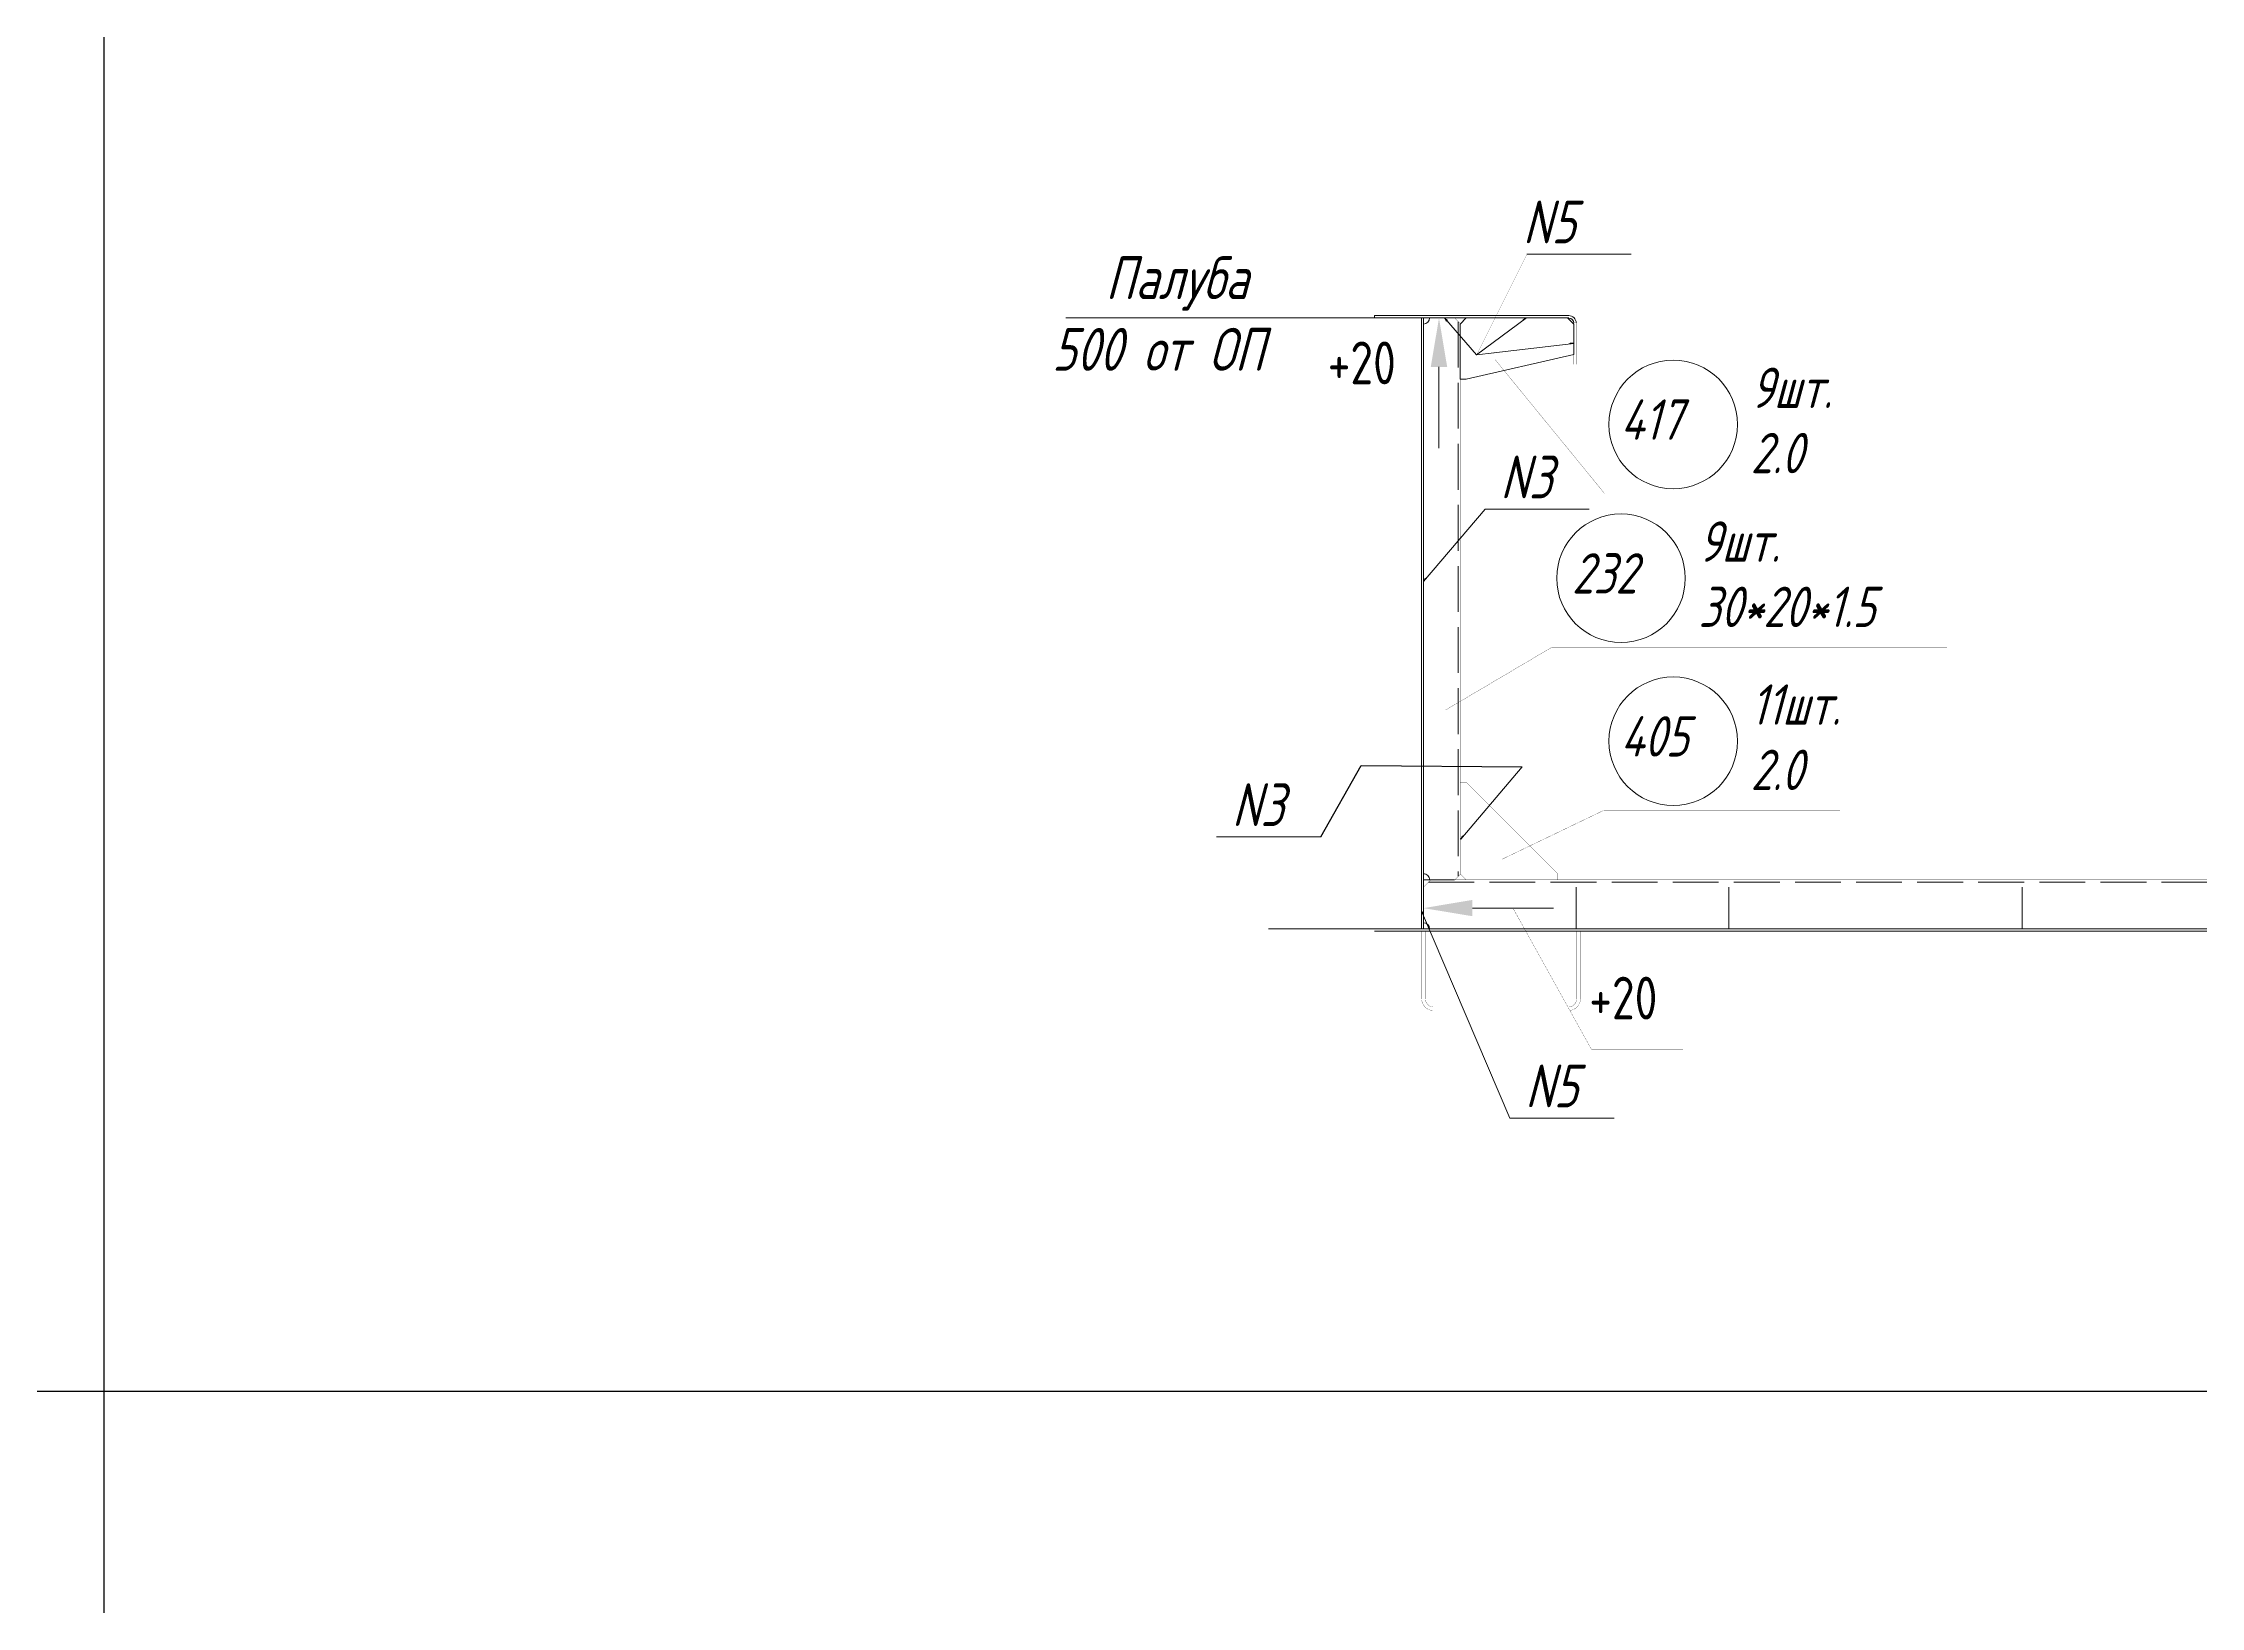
# Model space of a CAD drawing. Header units: millimetres. Extents: x 77380 to 135900, y -26587 to 17301.
# Drawn here: x 98312 to 100078, y -12524 to -11244 of the extents above; entities that cross this region are included whole.
import ezdxf

# ---------------------------------------------------------------- set-up
doc = ezdxf.new("R2010")
doc.units = ezdxf.units.MM
for name, pattern in [('K5LT32768', [0]), ('K5LT32769', [50, 37.5, -12.5]), ('K5LT32770', [0]), ('K5LT32772', [0]), ('K5LT32773', [50, 37.5, -12.5]), ('K5LT32780', [0]), ('K5LT32784', [850.2, 600, -125, 0.2, -125]), ('K5LT32789', [340.2, 240, -50, 0.2, -50]), ('K5LT32790', [0]), ('K5LT32831', [0]), ('K5LT32835', [0]), ('K5LT_THIN', [0])]:
    doc.linetypes.add(name, pattern=pattern)
doc.styles.add('KTEXTSTYLE', font='GOST_AU.SHX', dxfattribs={"width": 0.96, "height": 5})

# ---------------------------------------------------------------- blocks, each defined once
blk = doc.blocks.new('U94')
blk.add_hatch(color=7).paths.add_polyline_path([(124475.2, 18180.4), (124488.6, 18180.4), (124481.9, 18220.4)])
at = {"color": 7, "linetype": 'K5LT32831', "lineweight": 9}
blk.add_line((124481.9, 18180.4), (124481.9, 18113.9), dxfattribs=at)
blk = doc.blocks.new('U95')
blk.add_hatch(color=7).paths.add_polyline_path([(124509.2, 17730.8), (124509.2, 17744.1), (124469.2, 17737.4)])
at = {"color": 7, "linetype": 'K5LT32831', "lineweight": 9}
blk.add_line((124509.2, 17737.4), (124575.7, 17737.4), dxfattribs=at)
blk = doc.blocks.new('U119')
at = {"color": 7, "linetype": 'K5LT_THIN', "lineweight": 18}
for p, q in [((124519.6, 18063.9), (124469.2, 18004.8)), ((124469.2, 18004.8), (124471.8, 18007.8))]:
    blk.add_line(p, q, dxfattribs=at)
at = {"color": 7, "linetype": 'K5LT32835', "lineweight": 18}
for p, q in [((124469.2, 18004.9), (124469.2, 18004.9)), ((124469.2, 18004.9), (124469.3, 18004.9)), ((124469.2, 18004.8), (124469.2, 18004.8)), ((124469.2, 18004.8), (124469.2, 18004.8)), ((124469.3, 18005.1), (124469.4, 18005)), ((124469.3, 18005.1), (124469.4, 18005.1)), ((124469.3, 18005), (124469.4, 18005.1)), ((124469.3, 18005), (124469.3, 18004.9)), ((124469.3, 18005), (124469.3, 18005)), ((124469.4, 18005.3), (124469.6, 18005.3)), ((124469.4, 18005.2), (124469.6, 18005.3)), ((124469.4, 18005.2), (124469.4, 18005.1)), ((124469.4, 18005.2), (124469.5, 18005.2)), ((124469.5, 18005.4), (124469.7, 18005.5)), ((124469.5, 18005.4), (124469.5, 18005.2)), ((124469.5, 18005.4), (124469.7, 18005.4)), ((124469.5, 18005.3), (124469.5, 18005.1)), ((124469.6, 18005.6), (124469.9, 18005.7)), ((124469.6, 18005.6), (124469.6, 18005.4)), ((124469.6, 18005.6), (124469.9, 18005.6)), ((124469.6, 18005.5), (124469.6, 18005.3)), ((124469.6, 18005.5), (124469.8, 18005.5)), ((124469.7, 18005.8), (124470.1, 18005.9)), ((124469.7, 18005.8), (124469.8, 18005.5)), ((124469.7, 18005.8), (124470, 18005.8)), ((124469.7, 18005.7), (124469.7, 18005.4)), ((124469.7, 18005.7), (124470, 18005.7)), ((124469.8, 18006), (124469.9, 18005.6)), ((124469.8, 18006), (124470.2, 18006)), ((124469.8, 18005.9), (124469.8, 18005.6)), ((124469.8, 18005.9), (124470.1, 18005.9)), ((124469.9, 18006.2), (124470.4, 18006.2)), ((124469.9, 18006.1), (124469.9, 18005.7)), ((124469.9, 18006.1), (124470.3, 18006.1)), ((124469.9, 18006), (124470.3, 18006.1)), ((124470, 18006.4), (124470.5, 18006.4)), ((124470, 18006.3), (124470.1, 18005.8)), ((124470, 18006.3), (124470.5, 18006.3)), ((124470, 18006.2), (124470.4, 18006.3)), ((124470, 18006.2), (124470, 18005.8)), ((124470.1, 18006.5), (124470.7, 18006.6)), ((124470.1, 18006.5), (124470.2, 18006)), ((124470.1, 18006.4), (124470.6, 18006.5)), ((124470.1, 18006.4), (124470.1, 18005.9)), ((124470.2, 18006.7), (124470.8, 18006.8)), ((124470.2, 18006.7), (124470.3, 18006.1)), ((124470.2, 18006.6), (124470.8, 18006.7)), ((124470.2, 18006.6), (124470.2, 18006)), ((124470.2, 18006.6), (124470.7, 18006.6)), ((124470.3, 18006.9), (124471, 18007)), ((124470.3, 18006.9), (124470.4, 18006.2)), ((124470.3, 18006.8), (124471, 18006.9)), ((124470.3, 18006.8), (124470.3, 18006.2)), ((124470.3, 18006.8), (124470.9, 18006.8)), ((124470.4, 18007), (124471.1, 18007.1)), ((124470.4, 18007), (124470.5, 18006.3)), ((124470.4, 18007), (124471.1, 18007)), ((124470.5, 18007.2), (124470.9, 18007.3)), ((124470.5, 18007.2), (124470.6, 18006.4)), ((124470.5, 18007.2), (124470.9, 18007.2)), ((124470.5, 18007.1), (124471, 18007.2)), ((124470.5, 18007.1), (124470.5, 18006.4)), ((124470.6, 18007.4), (124470.7, 18006.6)), ((124470.6, 18007.4), (124470.7, 18007.4)), ((124470.6, 18007.4), (124470.7, 18007.4)), ((124470.6, 18007.3), (124470.6, 18006.5)), ((124470.6, 18007.3), (124470.8, 18007.3)), ((124470.7, 18007.4), (124470.8, 18006.7)), ((124470.8, 18007.4), (124470.8, 18006.7)), ((124470.8, 18007.3), (124470.9, 18006.8)), ((124470.9, 18007.2), (124470.9, 18006.9)), ((124471, 18007.2), (124471, 18006.9)), ((124471, 18007.1), (124471, 18007)), ((124471.1, 18007.1), (124471.1, 18007.1))]:
    blk.add_line(p, q, dxfattribs=at)
at = {"color": 7, "linetype": 'K5LT32835', "const_width": 0.18}
blk.add_lwpolyline([(124471.1, 18007.1), (124469.2, 18004.8), (124470.6, 18007.5)], close=True, dxfattribs=at)
blk = doc.blocks.new('U123')
at = {"color": 7, "linetype": 'K5LT_THIN', "lineweight": 18}
for p, q in [((124467.7, 17735), (124469.2, 17731.3)), ((124539.9, 17565.4), (124467.7, 17735))]:
    blk.add_line(p, q, dxfattribs=at)
at = {"color": 7, "linetype": 'K5LT32835', "lineweight": 18}
for p, q in [((124467.7, 17734.8), (124467.7, 17734.9)), ((124467.7, 17734.9), (124467.7, 17734.9)), ((124467.7, 17734.9), (124467.7, 17734.9)), ((124467.8, 17734.7), (124467.7, 17734.8)), ((124467.7, 17734.8), (124467.7, 17734.8)), ((124467.8, 17734.8), (124467.8, 17734.7)), ((124467.9, 17734.7), (124467.8, 17734.7)), ((124467.9, 17734.7), (124467.8, 17734.6)), ((124467.8, 17734.7), (124467.8, 17734.6)), ((124467.9, 17734.6), (124467.8, 17734.6)), ((124468, 17734.5), (124467.8, 17734.5)), ((124467.9, 17734.6), (124467.9, 17734.5)), ((124468, 17734.5), (124467.9, 17734.3)), ((124468, 17734.5), (124467.9, 17734.4)), ((124468.1, 17734.3), (124467.9, 17734.4)), ((124468.1, 17734.4), (124467.9, 17734.4)), ((124468.2, 17734.2), (124467.9, 17734.3)), ((124468, 17734.4), (124468, 17734.2)), ((124468.1, 17734.3), (124468, 17734.1)), ((124468.1, 17734.3), (124468, 17734.2)), ((124468.3, 17734.1), (124468, 17734.2)), ((124468.3, 17734), (124468, 17734.1)), ((124468.2, 17734.2), (124468.1, 17733.9)), ((124468.2, 17734.2), (124468.1, 17734)), ((124468.3, 17734.1), (124468.1, 17733.8)), ((124468.4, 17733.9), (124468.1, 17734)), ((124468.5, 17733.7), (124468.1, 17733.9)), ((124468.5, 17733.8), (124468.1, 17733.9)), ((124468.3, 17734), (124468.2, 17733.7)), ((124468.3, 17734), (124468.2, 17733.7)), ((124468.6, 17733.6), (124468.2, 17733.8)), ((124468.6, 17733.5), (124468.2, 17733.7)), ((124468.7, 17733.4), (124468.2, 17733.6)), ((124468.4, 17733.9), (124468.3, 17733.6)), ((124468.5, 17733.8), (124468.3, 17733.4)), ((124468.4, 17733.8), (124468.3, 17733.5)), ((124468.8, 17733.2), (124468.3, 17733.5)), ((124468.8, 17733.3), (124468.3, 17733.5)), ((124468.9, 17733.1), (124468.3, 17733.4)), ((124468.6, 17733.7), (124468.4, 17733.2)), ((124468.5, 17733.7), (124468.4, 17733.3)), ((124468.6, 17733.6), (124468.4, 17733.2)), ((124469, 17733), (124468.4, 17733.3)), ((124469, 17732.9), (124468.4, 17733.2)), ((124469.1, 17732.9), (124468.4, 17733.1)), ((124468.7, 17733.5), (124468.5, 17733)), ((124468.6, 17733.5), (124468.5, 17733.1)), ((124468.7, 17733.4), (124468.5, 17732.9)), ((124469.2, 17732.7), (124468.5, 17733)), ((124469.2, 17732.8), (124468.5, 17733)), ((124469.3, 17732.6), (124468.5, 17732.9)), ((124468.8, 17733.3), (124468.6, 17732.7)), ((124468.8, 17733.3), (124468.6, 17732.8)), ((124468.9, 17733.2), (124468.6, 17732.7)), ((124469.4, 17732.5), (124468.6, 17732.8)), ((124469.3, 17732.4), (124468.6, 17732.7)), ((124468.9, 17733.1), (124468.7, 17732.5)), ((124468.9, 17733.1), (124468.7, 17732.6)), ((124469, 17733), (124468.7, 17732.4)), ((124469.2, 17732.4), (124468.7, 17732.6)), ((124469.1, 17732.3), (124468.7, 17732.5)), ((124469.2, 17732.4), (124468.7, 17732.5)), ((124469, 17733), (124468.8, 17732.3)), ((124469.1, 17732.9), (124468.8, 17732.3)), ((124469, 17732.3), (124468.8, 17732.4)), ((124468.9, 17732.2), (124468.8, 17732.3)), ((124468.8, 17732.2), (124468.8, 17732.2)), ((124469.1, 17732.8), (124468.9, 17732.2)), ((124469.2, 17732.8), (124469, 17732.3)), ((124469.2, 17732.7), (124469, 17732.3)), ((124469.2, 17732.6), (124469.1, 17732.3)), ((124469.3, 17732.6), (124469.2, 17732.4)), ((124469.3, 17732.5), (124469.3, 17732.4)), ((124469.4, 17732.5), (124469.4, 17732.4))]:
    blk.add_line(p, q, dxfattribs=at)
at = {"color": 7, "linetype": 'K5LT32835', "const_width": 0.18}
blk.add_lwpolyline([(124468.8, 17732.2), (124467.7, 17735), (124469.4, 17732.4)], close=True, dxfattribs=at)
blk = doc.blocks.new('U125')
at = {"color": 7, "linetype": 'K5LT32835', "lineweight": 18}
for p, q in [((124486.5, 18220.4), (124486.5, 18220.4)), ((124486.5, 18220.4), (124486.5, 18220.4)), ((124486.6, 18220.3), (124486.5, 18220.3)), ((124486.6, 18220.4), (124486.6, 18220.3)), ((124486.7, 18220.3), (124486.6, 18220.3)), ((124486.6, 18220.3), (124486.6, 18220.2)), ((124486.7, 18220.3), (124486.7, 18220.2)), ((124486.8, 18220.2), (124486.7, 18220.2)), ((124486.8, 18220.2), (124486.7, 18220.1)), ((124486.9, 18220.1), (124486.7, 18220.1)), ((124486.8, 18220.2), (124486.8, 18220)), ((124486.9, 18220.1), (124486.8, 18220.1)), ((124487, 18220), (124486.8, 18220)), ((124486.9, 18220.1), (124486.9, 18219.9)), ((124486.9, 18220.1), (124486.9, 18220)), ((124487.1, 18219.9), (124486.9, 18219.9)), ((124487.1, 18220), (124487, 18219.8)), ((124487, 18220), (124487, 18219.8)), ((124487.2, 18219.9), (124487, 18219.9)), ((124487.3, 18219.8), (124487, 18219.8)), ((124487.1, 18219.9), (124487.1, 18219.7)), ((124487.5, 18219.6), (124487.1, 18219.7)), ((124487.4, 18219.7), (124487.1, 18219.7)), ((124487.2, 18219.9), (124487.2, 18219.6)), ((124487.2, 18219.8), (124487.2, 18219.6)), ((124487.6, 18219.6), (124487.2, 18219.6)), ((124487.7, 18219.5), (124487.2, 18219.5)), ((124487.3, 18219.8), (124487.3, 18219.5)), ((124487.4, 18219.7), (124487.3, 18219.4)), ((124487.8, 18219.4), (124487.3, 18219.5)), ((124487.4, 18219.7), (124487.4, 18219.4)), ((124487.9, 18219.4), (124487.4, 18219.4)), ((124487.9, 18219.3), (124487.4, 18219.3)), ((124487.5, 18219.7), (124487.5, 18219.3)), ((124487.5, 18219.6), (124487.5, 18219.2)), ((124488, 18219.2), (124487.5, 18219.3)), ((124488.1, 18219.2), (124487.5, 18219.2)), ((124487.6, 18219.6), (124487.6, 18219.2)), ((124487.7, 18219.5), (124487.6, 18219.1)), ((124488.2, 18219.1), (124487.6, 18219.1)), ((124487.7, 18219.5), (124487.7, 18219)), ((124487.8, 18219.4), (124487.7, 18219)), ((124488.3, 18219), (124487.7, 18219.1)), ((124488.4, 18218.9), (124487.7, 18219)), ((124487.8, 18219.4), (124487.8, 18218.9)), ((124488.6, 18218.8), (124487.8, 18218.9)), ((124488.5, 18218.9), (124487.8, 18218.9)), ((124488, 18219.3), (124487.9, 18218.7)), ((124487.9, 18219.3), (124487.9, 18218.8)), ((124488.7, 18218.7), (124487.9, 18218.8)), ((124488.1, 18219.2), (124488, 18218.6)), ((124488, 18219.2), (124488, 18218.7)), ((124488.8, 18218.6), (124488, 18218.7)), ((124488.8, 18218.7), (124488, 18218.7)), ((124488.1, 18219.1), (124488.1, 18218.5)), ((124488.8, 18218.5), (124488.1, 18218.6)), ((124488.8, 18218.5), (124488.1, 18218.5)), ((124488.2, 18219.1), (124488.2, 18218.5)), ((124488.3, 18219), (124488.2, 18218.4)), ((124488.6, 18218.4), (124488.2, 18218.4)), ((124488.7, 18218.4), (124488.2, 18218.4)), ((124488.3, 18219), (124488.3, 18218.3)), ((124488.4, 18218.9), (124488.3, 18218.3)), ((124488.6, 18218.3), (124488.3, 18218.3)), ((124488.4, 18218.9), (124488.4, 18218.2)), ((124488.4, 18218.2), (124488.4, 18218.2)), ((124488.5, 18218.2), (124488.4, 18218.2)), ((124488.5, 18218.9), (124488.5, 18218.2)), ((124488.6, 18218.8), (124488.5, 18218.3)), ((124488.6, 18218.8), (124488.6, 18218.3)), ((124488.7, 18218.7), (124488.7, 18218.4)), ((124488.7, 18218.7), (124488.7, 18218.4)), ((124488.8, 18218.6), (124488.8, 18218.5)), ((124488.9, 18218.6), (124488.9, 18218.6))]:
    blk.add_line(p, q, dxfattribs=at)
at = {"color": 7, "linetype": 'K5LT_THIN', "lineweight": 18}
for p, q in [((124486.5, 18220.4), (124489.1, 18217.4)), ((124512.7, 18190.2), (124486.5, 18220.4))]:
    blk.add_line(p, q, dxfattribs=at)
at = {"color": 7, "linetype": 'K5LT32835', "const_width": 0.18}
blk.add_lwpolyline([(124488.4, 18218.2), (124486.5, 18220.4), (124488.9, 18218.6)], close=True, dxfattribs=at)
blk = doc.blocks.new('U185')
at = {"color": 7, "linetype": 'K5LT_THIN', "lineweight": 18}
for p, q in [((124526.9, 18191.9), (124592.2, 18199.6)), ((124592.2, 18199.6), (124588.3, 18199.2))]:
    blk.add_line(p, q, dxfattribs=at)
at = {"color": 7, "linetype": 'K5LT32835', "lineweight": 18}
for p, q in [((124589.2, 18199.9), (124589.9, 18199.3)), ((124589.2, 18199.9), (124589.2, 18199.9)), ((124589.3, 18199.9), (124589.2, 18199.8)), ((124589.3, 18199.9), (124589.2, 18199.7)), ((124589.2, 18199.8), (124589.8, 18199.3)), ((124589.4, 18199.8), (124589.2, 18199.6)), ((124589.5, 18199.8), (124589.2, 18199.5)), ((124589.6, 18199.8), (124589.2, 18199.4)), ((124589.6, 18199.8), (124589.2, 18199.3)), ((124589.2, 18199.7), (124589.7, 18199.3)), ((124589.2, 18199.6), (124589.6, 18199.3)), ((124589.2, 18199.5), (124589.5, 18199.3)), ((124589.2, 18199.4), (124589.3, 18199.3)), ((124589.2, 18199.4), (124589.4, 18199.3)), ((124589.3, 18199.9), (124590, 18199.4)), ((124589.7, 18199.8), (124589.3, 18199.3)), ((124589.3, 18199.3), (124589.3, 18199.3)), ((124589.4, 18199.8), (124590.1, 18199.4)), ((124589.8, 18199.8), (124589.4, 18199.3)), ((124589.9, 18199.8), (124589.5, 18199.3)), ((124589.6, 18199.8), (124590.1, 18199.4)), ((124590, 18199.8), (124589.6, 18199.3)), ((124589.7, 18199.8), (124590.2, 18199.4)), ((124590, 18199.8), (124589.7, 18199.3)), ((124590.1, 18199.8), (124589.7, 18199.3)), ((124589.8, 18199.8), (124590.3, 18199.4)), ((124590.2, 18199.8), (124589.8, 18199.3)), ((124589.9, 18199.8), (124590.4, 18199.4)), ((124590.3, 18199.8), (124589.9, 18199.3)), ((124590, 18199.8), (124590.5, 18199.4)), ((124590.3, 18199.8), (124590, 18199.4)), ((124590.1, 18199.8), (124590.6, 18199.4)), ((124590.4, 18199.8), (124590.1, 18199.4)), ((124590.2, 18199.8), (124590.7, 18199.4)), ((124590.5, 18199.8), (124590.2, 18199.4)), ((124590.6, 18199.8), (124590.3, 18199.4)), ((124590.4, 18199.8), (124590.8, 18199.4)), ((124590.6, 18199.7), (124590.4, 18199.4)), ((124590.5, 18199.8), (124590.9, 18199.5)), ((124590.7, 18199.7), (124590.5, 18199.4)), ((124590.8, 18199.7), (124590.5, 18199.4)), ((124590.6, 18199.8), (124590.9, 18199.5)), ((124590.9, 18199.7), (124590.6, 18199.4)), ((124590.7, 18199.7), (124591, 18199.5)), ((124590.9, 18199.7), (124590.7, 18199.4)), ((124590.8, 18199.7), (124591.1, 18199.5)), ((124591, 18199.7), (124590.8, 18199.5)), ((124590.9, 18199.7), (124591.2, 18199.5)), ((124591.1, 18199.7), (124590.9, 18199.5)), ((124591, 18199.7), (124591.3, 18199.5)), ((124591.2, 18199.7), (124591, 18199.5)), ((124591.2, 18199.7), (124591.1, 18199.5)), ((124591.2, 18199.7), (124591.4, 18199.5)), ((124591.3, 18199.7), (124591.2, 18199.5)), ((124591.3, 18199.7), (124591.5, 18199.5)), ((124591.4, 18199.7), (124591.3, 18199.5)), ((124591.5, 18199.7), (124591.3, 18199.5)), ((124591.4, 18199.7), (124591.6, 18199.5)), ((124591.6, 18199.7), (124591.4, 18199.5)), ((124591.5, 18199.7), (124591.7, 18199.6)), ((124591.6, 18199.7), (124591.5, 18199.5)), ((124591.6, 18199.7), (124591.7, 18199.6)), ((124591.7, 18199.7), (124591.6, 18199.5)), ((124591.7, 18199.7), (124591.8, 18199.6)), ((124591.8, 18199.7), (124591.7, 18199.6)), ((124591.8, 18199.7), (124591.9, 18199.6)), ((124591.9, 18199.7), (124591.8, 18199.6)), ((124591.9, 18199.6), (124591.9, 18199.6)), ((124592, 18199.6), (124592, 18199.6)), ((124592, 18199.6), (124592, 18199.6)), ((124592.1, 18199.6), (124592.1, 18199.6)), ((124592.1, 18199.6), (124592.1, 18199.6)), ((124592.2, 18199.6), (124592.1, 18199.6)), ((124592.2, 18199.6), (124592.2, 18199.6))]:
    blk.add_line(p, q, dxfattribs=at)
at = {"color": 7, "linetype": 'K5LT32835', "const_width": 0.18}
blk.add_lwpolyline([(124589.3, 18199.3), (124592.2, 18199.6), (124589.2, 18199.9)], close=True, dxfattribs=at)
blk = doc.blocks.new('U186')
at = {"color": 7, "linetype": 'K5LT_THIN', "lineweight": 18}
for p, q in [((124512.7, 18190.2), (124553.4, 18220.4)), ((124553.4, 18220.4), (124550.2, 18218.1))]:
    blk.add_line(p, q, dxfattribs=at)
at = {"color": 7, "linetype": 'K5LT32835', "lineweight": 18}
for p, q in [((124550.6, 18219.1), (124550.6, 18219.1)), ((124550.7, 18219.2), (124551.5, 18219)), ((124550.7, 18219.2), (124550.7, 18219.1)), ((124550.8, 18219.2), (124550.7, 18219)), ((124550.7, 18219.1), (124551.4, 18219)), ((124550.7, 18219), (124551.3, 18218.9)), ((124550.9, 18219.3), (124550.8, 18218.8)), ((124550.8, 18219.2), (124551.6, 18219.1)), ((124550.8, 18219.2), (124550.8, 18218.9)), ((124550.8, 18218.9), (124551.2, 18218.8)), ((124550.8, 18218.9), (124551.3, 18218.9)), ((124551, 18219.3), (124550.9, 18218.8)), ((124550.9, 18219.2), (124551.6, 18219.1)), ((124550.9, 18218.8), (124551.1, 18218.8)), ((124550.9, 18218.7), (124551.1, 18218.7)), ((124551.1, 18219.4), (124551, 18218.7)), ((124551, 18219.3), (124551.7, 18219.2)), ((124551.1, 18219.3), (124551, 18218.7)), ((124551, 18218.7), (124551, 18218.7)), ((124551.2, 18219.4), (124551.1, 18218.7)), ((124551.1, 18219.3), (124551.8, 18219.2)), ((124551.3, 18219.5), (124551.2, 18218.8)), ((124551.2, 18219.4), (124551.8, 18219.3)), ((124551.3, 18219.4), (124551.2, 18218.8)), ((124551.4, 18219.5), (124551.3, 18218.9)), ((124551.3, 18219.4), (124551.9, 18219.4)), ((124551.4, 18219.5), (124552, 18219.4)), ((124551.5, 18219.5), (124551.4, 18218.9)), ((124551.5, 18219.6), (124551.5, 18219)), ((124551.6, 18219.6), (124551.5, 18219.1)), ((124551.5, 18219.5), (124552.1, 18219.5)), ((124551.6, 18219.6), (124552.1, 18219.5)), ((124551.7, 18219.6), (124551.6, 18219.1)), ((124551.7, 18219.7), (124551.7, 18219.2)), ((124551.8, 18219.7), (124551.7, 18219.2)), ((124551.7, 18219.6), (124552.2, 18219.6)), ((124551.8, 18219.7), (124552.3, 18219.6)), ((124551.9, 18219.7), (124551.8, 18219.3)), ((124551.9, 18219.8), (124551.9, 18219.3)), ((124551.9, 18219.7), (124552.4, 18219.7)), ((124552, 18219.8), (124552.4, 18219.7)), ((124552, 18219.8), (124552, 18219.4)), ((124552.1, 18219.8), (124552, 18219.4)), ((124552.2, 18219.9), (124552.1, 18219.5)), ((124552.1, 18219.8), (124552.5, 18219.8)), ((124552.2, 18219.9), (124552.6, 18219.8)), ((124552.2, 18219.9), (124552.2, 18219.5)), ((124552.3, 18219.9), (124552.2, 18219.6)), ((124552.4, 18220), (124552.3, 18219.6)), ((124552.3, 18219.9), (124552.6, 18219.9)), ((124552.4, 18220), (124552.7, 18219.9)), ((124552.4, 18220), (124552.4, 18219.7)), ((124552.6, 18220.1), (124552.5, 18219.8)), ((124552.5, 18220), (124552.8, 18220)), ((124552.5, 18220), (124552.5, 18219.8)), ((124552.6, 18220.1), (124552.9, 18220)), ((124552.6, 18220.1), (124552.6, 18219.9)), ((124552.8, 18220.2), (124552.7, 18220)), ((124552.7, 18220.1), (124552.9, 18220.1)), ((124552.7, 18220.1), (124552.7, 18219.9)), ((124552.8, 18220.2), (124553, 18220.2)), ((124552.8, 18220.2), (124552.8, 18220)), ((124552.9, 18220.2), (124553.1, 18220.2)), ((124552.9, 18220.2), (124552.9, 18220.1)), ((124553, 18220.3), (124553.1, 18220.3)), ((124553.1, 18220.3), (124553, 18220.2)), ((124553, 18220.2), (124553, 18220.1)), ((124553.1, 18220.3), (124553.2, 18220.3)), ((124553.1, 18220.3), (124553.1, 18220.2)), ((124553.2, 18220.4), (124553.3, 18220.4)), ((124553.2, 18220.3), (124553.2, 18220.3)), ((124553.3, 18220.4), (124553.3, 18220.3)), ((124553.3, 18220.4), (124553.3, 18220.4)), ((124553.4, 18220.4), (124553.4, 18220.4))]:
    blk.add_line(p, q, dxfattribs=at)
at = {"color": 7, "linetype": 'K5LT32835', "const_width": 0.18}
blk.add_lwpolyline([(124551, 18218.7), (124553.4, 18220.4), (124550.6, 18219.1)], close=True, dxfattribs=at)
blk = doc.blocks.new('U187')
at = {"color": 7, "linetype": 'K5LT32835', "lineweight": 18}
for p, q in [((124486.5, 18220.4), (124486.5, 18220.4)), ((124486.5, 18220.4), (124486.5, 18220.4)), ((124486.5, 18220.3), (124486.5, 18220.3)), ((124486.5, 18220.3), (124486.6, 18220.3)), ((124486.6, 18220.2), (124486.6, 18220.3)), ((124486.6, 18220.2), (124486.7, 18220.2)), ((124486.6, 18220.2), (124486.6, 18220.2)), ((124486.6, 18220.1), (124486.7, 18220.1)), ((124486.7, 18220.1), (124486.7, 18220.2)), ((124486.7, 18220), (124486.7, 18220.1)), ((124486.7, 18220), (124486.9, 18220)), ((124486.7, 18220), (124486.8, 18220)), ((124486.8, 18219.9), (124486.8, 18220.1)), ((124486.8, 18219.8), (124486.8, 18220)), ((124486.8, 18219.9), (124487, 18219.8)), ((124486.8, 18219.9), (124486.9, 18219.9)), ((124486.8, 18219.8), (124487, 18219.8)), ((124486.9, 18219.6), (124487, 18219.9)), ((124486.9, 18219.7), (124486.9, 18219.9)), ((124486.9, 18219.7), (124487.2, 18219.6)), ((124486.9, 18219.7), (124487.1, 18219.7)), ((124486.9, 18219.6), (124487.2, 18219.6)), ((124487, 18219.5), (124487, 18219.8)), ((124487, 18219.4), (124487.1, 18219.7)), ((124487, 18219.5), (124487.3, 18219.4)), ((124487, 18219.5), (124487.3, 18219.5)), ((124487.1, 18219.3), (124487.1, 18219.7)), ((124487.1, 18219.4), (124487.4, 18219.4)), ((124487.1, 18219.3), (124487.5, 18219.2)), ((124487.1, 18219.3), (124487.5, 18219.3)), ((124487.2, 18219.2), (124487.2, 18219.6)), ((124487.2, 18219.1), (124487.2, 18219.5)), ((124487.2, 18219.2), (124487.6, 18219.2)), ((124487.2, 18219.1), (124487.7, 18219)), ((124487.2, 18219.1), (124487.6, 18219.1)), ((124487.3, 18219), (124487.3, 18219.5)), ((124487.3, 18218.9), (124487.4, 18219.4)), ((124487.3, 18219), (124487.7, 18219)), ((124487.3, 18218.9), (124487.8, 18218.9)), ((124487.4, 18218.7), (124487.5, 18219.3)), ((124487.4, 18218.8), (124487.4, 18219.3)), ((124487.4, 18218.9), (124487.9, 18218.8)), ((124487.4, 18218.8), (124487.9, 18218.7)), ((124487.4, 18218.7), (124488, 18218.7)), ((124487.5, 18218.6), (124487.5, 18219.2)), ((124487.5, 18218.7), (124488, 18218.6)), ((124487.5, 18218.6), (124488.1, 18218.5)), ((124487.5, 18218.5), (124488.2, 18218.5)), ((124487.6, 18218.4), (124487.7, 18219.1)), ((124487.6, 18218.5), (124487.6, 18219.1)), ((124487.6, 18218.5), (124488.2, 18218.4)), ((124487.6, 18218.4), (124488.3, 18218.3)), ((124487.7, 18218.3), (124487.7, 18219)), ((124487.7, 18218.2), (124487.8, 18218.9)), ((124487.7, 18218.3), (124488.4, 18218.2)), ((124487.7, 18218.3), (124488.3, 18218.3)), ((124487.7, 18218.2), (124488.4, 18218.1)), ((124487.8, 18218.1), (124487.8, 18218.9)), ((124487.8, 18218), (124487.9, 18218.8)), ((124487.8, 18218.1), (124488.2, 18218)), ((124487.8, 18218.1), (124488.3, 18218.1)), ((124487.8, 18218), (124488.2, 18218)), ((124487.9, 18217.8), (124488, 18218.7)), ((124487.9, 18217.9), (124488, 18218.7)), ((124487.9, 18217.9), (124488, 18217.8)), ((124487.9, 18217.9), (124488.1, 18217.9)), ((124488, 18217.8), (124488.1, 18218.6)), ((124488, 18217.8), (124488, 18217.8)), ((124488.1, 18217.9), (124488.1, 18218.5)), ((124488.1, 18217.9), (124488.2, 18218.4)), ((124488.2, 18218), (124488.2, 18218.4)), ((124488.3, 18218.1), (124488.3, 18218.3)), ((124488.4, 18218.2), (124488.4, 18218.2)), ((124488.4, 18218.1), (124488.4, 18218.2))]:
    blk.add_line(p, q, dxfattribs=at)
at = {"color": 7, "linetype": 'K5LT_THIN', "lineweight": 18}
for p, q in [((124486.5, 18220.4), (124489.1, 18217.4)), ((124512.7, 18190.2), (124486.5, 18220.4))]:
    blk.add_line(p, q, dxfattribs=at)
at = {"color": 7, "linetype": 'K5LT32835', "const_width": 0.18}
blk.add_lwpolyline([(124488.4, 18218.2), (124486.5, 18220.4), (124488, 18217.8)], close=True, dxfattribs=at)

msp = doc.modelspace()

# ---------------------------------------------------------------- linework, layer by layer
at = {"color": 6}
for p, q in [((98362.304, -25985.734), (98362.304, -6183.971)), ((94137.059, -12346.922), (102487.549, -12346.922))]:
    msp.add_line(p, q, dxfattribs=at)
at = {"color": 7, "linetype": 'K5LT32780', "lineweight": 18}
for p, q in [((99526.434, -11416.46), (99611.752, -11416.46)), ((99149.005, -11468.592), (99401.739, -11468.592)), ((99492.152, -11625.176), (99577.47, -11625.176)), ((99272.524, -11893.404), (99357.842, -11893.404)), ((99512.487, -12123.589), (99597.806, -12123.589))]:
    msp.add_line(p, q, dxfattribs=at)
at = {"color": 3, "linetype": 'K5LT32768', "lineweight": 18, "true_color": 0x00ff00}
for p, q in [((99560.739, -11466.592), (99401.739, -11466.592)), ((99560.739, -11468.592), (99401.739, -11468.592)), ((99440.239, -11968.592), (99440.239, -11468.592)), ((99441.739, -11468.592), (99467.239, -11468.592)), ((99441.739, -11928.592), (99441.739, -11468.592)), ((99441.739, -11968.592), (99441.739, -11468.592)), ((99441.739, -11468.592), (99467.239, -11468.592)), ((99467.239, -11928.592), (99441.739, -11928.592)), ((99441.739, -11968.592), (99441.739, -11934.592)), ((101681.738, -11968.592), (99401.739, -11968.592)), ((101681.738, -11970.592), (99401.739, -11970.592)), ((101641.739, -11968.592), (99441.739, -11968.592))]:
    msp.add_line(p, q, dxfattribs=at)
at = {"color": 7, "linetype": 'K5LT_THIN', "lineweight": 18}
for p, q in [((99401.739, -11466.592), (99401.739, -11468.592)), ((99499.516, -11497.179), (99485.249, -11498.876))]:
    msp.add_line(p, q, dxfattribs=at)
at = {"color": 3, "linetype": 'K5LT32769', "lineweight": 18, "true_color": 0x00ff00}
msp.add_line((99470.294, -11471.647), (99470.294, -11925.537), dxfattribs=at)
at = {"color": 2, "linetype": 'K5LT32770', "lineweight": 18, "true_color": 0xffff00}
for p, q in [((99471.739, -11473.592), (99476.739, -11468.592)), ((99471.739, -11518.592), (99471.739, -11473.592)), ((99476.739, -11468.592), (99544.738, -11468.592)), ((99559.74, -11468.592), (99564.74, -11473.592)), ((99564.74, -11473.592), (99564.74, -11498.592)), ((99564.74, -11498.592), (99476.739, -11518.592)), ((99476.739, -11518.592), (99471.739, -11518.592))]:
    msp.add_line(p, q, dxfattribs=at)
at = {"color": 7}
for p, q in [((99357.842, -11893.404), (99390.828, -11834.842)), ((99390.828, -11834.842), (99522.631, -11836.111))]:
    msp.add_line(p, q, dxfattribs=at)
at = {"color": 1, "linetype": 'K5LT32773', "lineweight": 18, "true_color": 0xff0000}
msp.add_line((99445.811, -11930.519), (101637.666, -11930.519), dxfattribs=at)
at = {"color": 3, "linetype": 'K5LT32789', "lineweight": 18, "true_color": 0x00ff00}
for p, q in [((99566.739, -11934.592), (99566.739, -11968.592)), ((99691.739, -11934.592), (99691.739, -11968.592)), ((99931.738, -11934.592), (99931.738, -11968.592))]:
    msp.add_line(p, q, dxfattribs=at)
at = {"color": 1, "linetype": 'K5LT32784', "lineweight": 18, "true_color": 0xff0000}
msp.add_line((99315.093, -11968.592), (101780.122, -11968.592), dxfattribs=at)
at = {"color": 7, "linetype": 'K5LT32780', "const_width": 0.18}
for points in [[(99611.752, -11416.46), (99526.434, -11416.46), (99485.249, -11498.876)], [(99654.124, -12067.388), (99579.323, -12067.388), (99515.001, -11951.592)]]:
    msp.add_lwpolyline(points, dxfattribs=at)
at = {"color": 3, "linetype": 'K5LT32768', "true_color": 0x00ff00, "const_width": 0.18}
msp.add_lwpolyline([(99467.239, -11468.592), (99471.794, -11473.147), (99471.794, -11924.037), (99467.239, -11928.592)], dxfattribs=at)
at = {"color": 1, "linetype": 'K5LT32772', "true_color": 0xff0000, "const_width": 0.18}
for points in [[(99566.739, -11472.665), (99566.739, -11506.592), (99564.74, -11506.592), (99564.74, -11472.665)], [(99782.525, -11612.111), (99589.811, -11612.111), (99500.153, -11502.38)], [(99870.297, -11737.988), (99547.07, -11737.988), (99460.053, -11789.399)], [(99782.525, -11871.389), (99589.811, -11871.389), (99505.68, -11911.827)], [(99441.739, -11934.592), (99447.812, -11928.519), (101635.666, -11928.519), (101641.739, -11934.592)]]:
    msp.add_lwpolyline(points, dxfattribs=at)
at = {"color": 2, "linetype": 'K5LT32770', "true_color": 0xffff00, "const_width": 0.18}
msp.add_lwpolyline([(99476.739, -11928.592), (99551.739, -11928.592), (99551.739, -11923.592), (99476.739, -11848.592), (99471.739, -11848.592), (99471.739, -11923.592), (99476.739, -11928.592)], dxfattribs=at)
at = {"color": 8, "linetype": 'K5LT32790', "true_color": 0x808080, "const_width": 0.18}
msp.add_lwpolyline([(99443.239, -11970.592), (99443.239, -12025.592, 0.41421356), (99450.239, -12032.592), (99560.239, -12032.592, 0.41421356), (99567.239, -12025.592), (99567.239, -11970.592), (99570.239, -11970.592), (99570.239, -12025.592, -0.41421356), (99560.239, -12035.592), (99450.239, -12035.592, -0.41421356), (99440.239, -12025.592), (99440.239, -11970.592)], format="xyb", close=True, dxfattribs=at)
at = {"color": 1, "linetype": 'K5LT32772', "lineweight": 18, "true_color": 0xff0000}
for centre in [(99646.171, -11555.751), (99603.43, -11681.628), (99646.171, -11815.029)]:
    msp.add_circle(centre, 52.603, dxfattribs=at)
at = {"color": 3, "linetype": 'K5LT32768', "lineweight": 18, "true_color": 0x00ff00}
for centre, radius, start, end in [((99441.739, -11468.592), 5.001, 270.002472, 359.997528), ((99441.739, -11468.592), 5.001, 270.002472, 359.997528), ((99560.739, -11472.665), 6, 359.998352, 90.001648), ((99560.739, -11472.666), 4.001, 0.010254, 90.000671), ((99441.739, -11928.592), 5, 0.003753, 90.00499), ((99441.739, -11968.592), 5.001, 0.002472, 89.997528)]:
    msp.add_arc(centre, radius, start, end, dxfattribs=at)

# ---------------------------------------------------------------- block references
for name, p in [('U94', (-25027.415, -29689.036)), ('U125', (-25027.415, -29689.036)), ('U187', (-25027.415, -29689.036)), ('U186', (-25027.415, -29689.036)), ('U185', (-25027.415, -29689.036)), ('U119', (-25027.415, -29689.036)), ('U119', (-24996.937, -29899.97)), ('U95', (-25027.415, -29689.036)), ('U123', (-25027.415, -29689.036))]:
    msp.add_blockref(name, p)

# ---------------------------------------------------------------- texts
at = {"color": 7, "char_height": 2.5, "attachment_point": 1, "style": 'KTEXTSTYLE'}
for s, insert in [('\\H3.5;\\W0.965;\\Q15;\\Q15;\\H35.00;N5', (99523.132, -11372.608)), ('\\H3.5;\\W0.965;\\Q15;\\Q15;\\H35.00;Палуба', (99181.687, -11418.187)), ('\\H3.5;\\W0.965;\\Q15;\\Q15;\\H35.00;500 от ОП', (99137.905, -11476.798)), ('\\H3.5;\\W0.965;\\Q15;\\Q0;\\H35.00;+20', (99363.443, -11487.882)), ('\\H3.5;\\W0.965;\\Q15;\\Q15;\\H33.00;9шт.', (99709.576, -11509.23)), ('\\H3.5;\\W0.965;\\Q15;\\Q15;\\H33.00;{\\c255;417}', (99603.055, -11535.275)), ('\\H3.5;\\W0.965;\\Q15;\\Q15;\\H33.00;{\\c255;2.0}', (99709.576, -11562.673)), ('\\H3.5;\\W0.965;\\Q15;\\Q15;\\H35.00;N3', (99504.652, -11581.324)), ('\\H3.5;\\W0.965;\\Q15;\\Q15;\\H33.00;9шт.', (99666.835, -11635.106)), ('\\H3.5;\\W0.965;\\Q15;\\Q15;\\H33.00;{\\c255;232}', (99563.294, -11661.152)), ('\\H3.5;\\W0.965;\\Q15;\\Q15;\\H33.00;{\\c255;30*20*1.5}', (99666.835, -11688.549)), ('\\H3.5;\\W0.965;\\Q15;\\Q15;\\H33.00;11шт.', (99709.576, -11768.508)), ('\\H3.5;\\W0.965;\\Q15;\\Q15;\\H33.00;{\\c255;405}', (99603.055, -11794.553)), ('\\H3.5;\\W0.965;\\Q15;\\Q15;\\H33.00;{\\c255;2.0}', (99709.576, -11821.951)), ('\\H3.5;\\W0.965;\\Q15;\\Q15;\\H35.00;N3', (99285.024, -11849.552)), ('\\H3.5;\\W0.965;\\Q15;\\Q0;\\H35.00;+20', (99577.475, -12007.757)), ('\\H3.5;\\W0.965;\\Q15;\\Q15;\\H35.00;N5', (99524.988, -12079.737))]:
    msp.add_mtext(s, dxfattribs=dict(at, insert=insert))

doc.saveas('drawing.dxf')
